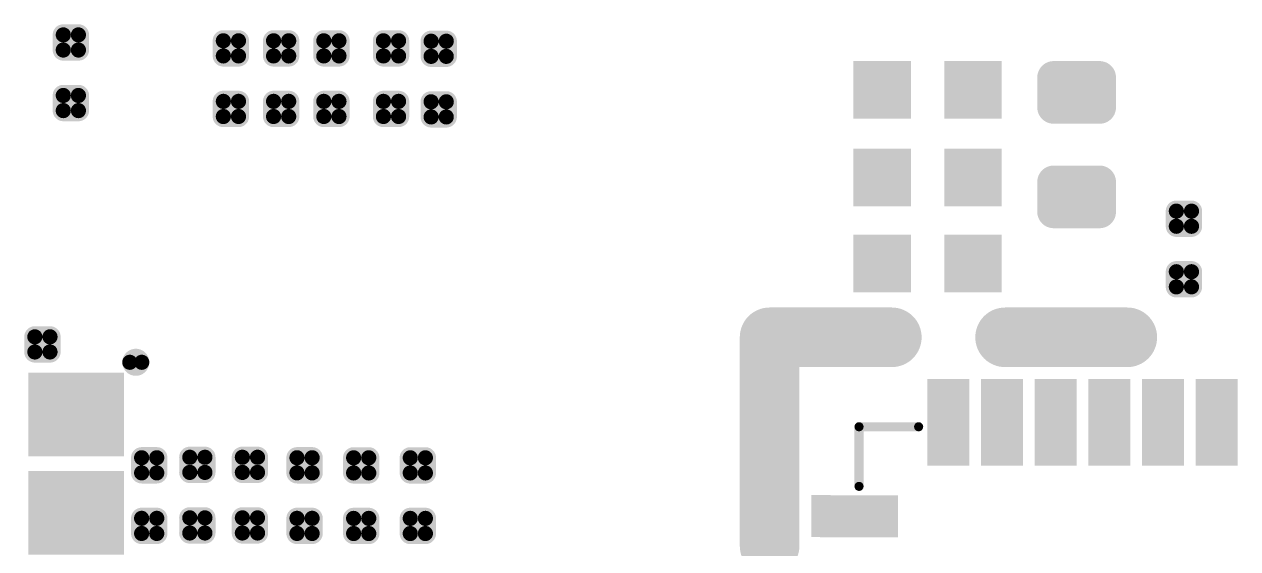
# Model space of a CAD drawing. Header units: millimetres. Extents: x 154 to 268, y 72 to 174.
# Drawn here: x 206.89 to 227.25, y 97.48 to 106.27 of the extents above; entities that cross this region are included whole.
import ezdxf

# ---------------------------------------------------------------- set-up
doc = ezdxf.new("R2010")
doc.units = ezdxf.units.MM
for name, color, linetype in [('TopOverlay', 52, 'Continuous'), ('TopPaste', 8, 'Continuous'), ('TopSolder', 216, 'Continuous')]:
    doc.layers.add(name, color=color, linetype=linetype)

msp = doc.modelspace()

# ---------------------------------------------------------------- linework, layer by layer
at = {"layer": 'TopOverlay'}
for points, const_width in [([(208.863, 100.603, 1), (208.663, 100.603, 1)], 0.254), ([(208.599, 100.603, 1), (208.726, 100.603, 1)], 0.127), ([(208.799, 100.603, 1), (208.926, 100.603, 1)], 0.127), ([(220.856, 99.522, 1), (220.932, 99.522, 1)], 0.0762), ([(220.856, 99.522, 1), (220.932, 99.522, 1)], 0.0762), ([(221.856, 99.522, 1), (221.932, 99.522, 1)], 0.0762), ([(220.856, 98.522, 1), (220.932, 98.522, 1)], 0.0762)]:
    msp.add_lwpolyline(points, format="xyb", close=True, dxfattribs=dict(at, const_width=const_width))
at = {"layer": 'TopOverlay', "const_width": 0.152}
for points in [[(220.894, 98.522), (220.894, 99.522)], [(220.894, 99.522), (221.894, 99.522)]]:
    msp.add_lwpolyline(points, dxfattribs=at)
at = {"layer": 'TopPaste'}
for points, const_width in [([(207.483, 106.094, 1), (207.61, 106.094, 1)], 0.127), ([(207.737, 106.094, 1), (207.864, 106.094, 1)], 0.127), ([(210.168, 105.995, 1), (210.295, 105.995, 1)], 0.127), ([(210.422, 105.995, 1), (210.549, 105.995, 1)], 0.127), ([(211.01, 105.995, 1), (211.137, 105.995, 1)], 0.127), ([(211.264, 105.995, 1), (211.391, 105.995, 1)], 0.127), ([(211.853, 105.995, 1), (211.98, 105.995, 1)], 0.127), ([(212.107, 105.995, 1), (212.234, 105.995, 1)], 0.127), ([(212.853, 105.995, 1), (212.98, 105.995, 1)], 0.127), ([(213.107, 105.995, 1), (213.234, 105.995, 1)], 0.127), ([(213.653, 105.988, 1), (213.78, 105.988, 1)], 0.127), ([(213.907, 105.988, 1), (214.034, 105.988, 1)], 0.127), ([(207.483, 105.84, 1), (207.61, 105.84, 1)], 0.127), ([(207.737, 105.84, 1), (207.864, 105.84, 1)], 0.127), ([(210.168, 105.741, 1), (210.295, 105.741, 1)], 0.127), ([(210.422, 105.741, 1), (210.549, 105.741, 1)], 0.127), ([(211.01, 105.741, 1), (211.137, 105.741, 1)], 0.127), ([(211.264, 105.741, 1), (211.391, 105.741, 1)], 0.127), ([(211.853, 105.741, 1), (211.98, 105.741, 1)], 0.127), ([(212.107, 105.741, 1), (212.234, 105.741, 1)], 0.127), ([(212.853, 105.741, 1), (212.98, 105.741, 1)], 0.127), ([(213.107, 105.741, 1), (213.234, 105.741, 1)], 0.127), ([(213.653, 105.734, 1), (213.78, 105.734, 1)], 0.127), ([(213.907, 105.734, 1), (214.034, 105.734, 1)], 0.127), ([(224.034, 105.379, 1), (224.284, 105.379, 1)], 0.25), ([(224.804, 105.379, 1), (225.054, 105.379, 1)], 0.25), ([(207.483, 105.078, 1), (207.61, 105.078, 1)], 0.127), ([(207.737, 105.078, 1), (207.864, 105.078, 1)], 0.127), ([(210.168, 104.979, 1), (210.295, 104.979, 1)], 0.127), ([(210.422, 104.979, 1), (210.549, 104.979, 1)], 0.127), ([(211.01, 104.979, 1), (211.137, 104.979, 1)], 0.127), ([(211.264, 104.979, 1), (211.391, 104.979, 1)], 0.127), ([(211.853, 104.979, 1), (211.98, 104.979, 1)], 0.127), ([(212.107, 104.979, 1), (212.234, 104.979, 1)], 0.127), ([(212.853, 104.979, 1), (212.98, 104.979, 1)], 0.127), ([(213.107, 104.979, 1), (213.234, 104.979, 1)], 0.127), ([(213.653, 104.972, 1), (213.78, 104.972, 1)], 0.127), ([(213.907, 104.972, 1), (214.034, 104.972, 1)], 0.127), ([(224.034, 104.879, 1), (224.284, 104.879, 1)], 0.25), ([(224.804, 104.879, 1), (225.054, 104.879, 1)], 0.25), ([(207.483, 104.824, 1), (207.61, 104.824, 1)], 0.127), ([(207.737, 104.824, 1), (207.864, 104.824, 1)], 0.127), ([(210.168, 104.725, 1), (210.295, 104.725, 1)], 0.127), ([(210.422, 104.725, 1), (210.549, 104.725, 1)], 0.127), ([(211.01, 104.725, 1), (211.137, 104.725, 1)], 0.127), ([(211.264, 104.725, 1), (211.391, 104.725, 1)], 0.127), ([(211.853, 104.725, 1), (211.98, 104.725, 1)], 0.127), ([(212.107, 104.725, 1), (212.234, 104.725, 1)], 0.127), ([(212.853, 104.725, 1), (212.98, 104.725, 1)], 0.127), ([(213.107, 104.725, 1), (213.234, 104.725, 1)], 0.127), ([(213.653, 104.718, 1), (213.78, 104.718, 1)], 0.127), ([(213.907, 104.718, 1), (214.034, 104.718, 1)], 0.127), ([(224.034, 103.627, 1), (224.284, 103.627, 1)], 0.25), ([(224.804, 103.627, 1), (225.054, 103.627, 1)], 0.25), ([(224.034, 103.127, 1), (224.284, 103.127, 1)], 0.25), ([(224.804, 103.127, 1), (225.054, 103.127, 1)], 0.25), ([(226.153, 103.138, 1), (226.28, 103.138, 1)], 0.127), ([(226.407, 103.138, 1), (226.534, 103.138, 1)], 0.127), ([(226.153, 102.884, 1), (226.28, 102.884, 1)], 0.127), ([(226.407, 102.884, 1), (226.534, 102.884, 1)], 0.127), ([(226.153, 102.122, 1), (226.28, 102.122, 1)], 0.127), ([(226.407, 102.122, 1), (226.534, 102.122, 1)], 0.127), ([(226.153, 101.868, 1), (226.28, 101.868, 1)], 0.127), ([(226.407, 101.868, 1), (226.534, 101.868, 1)], 0.127), ([(207.006, 101.03, 1), (207.133, 101.03, 1)], 0.127), ([(207.26, 101.03, 1), (207.387, 101.03, 1)], 0.127), ([(207.006, 100.776, 1), (207.133, 100.776, 1)], 0.127), ([(207.26, 100.776, 1), (207.387, 100.776, 1)], 0.127), ([(208.797, 99.002, 1), (208.924, 99.002, 1)], 0.127), ([(209.051, 99.002, 1), (209.178, 99.002, 1)], 0.127), ([(209.605, 99.01, 1), (209.732, 99.01, 1)], 0.127), ([(209.859, 99.01, 1), (209.986, 99.01, 1)], 0.127), ([(210.487, 99.01, 1), (210.614, 99.01, 1)], 0.127), ([(210.741, 99.01, 1), (210.868, 99.01, 1)], 0.127), ([(211.403, 99.002, 1), (211.53, 99.002, 1)], 0.127), ([(211.657, 99.002, 1), (211.784, 99.002, 1)], 0.127), ([(212.353, 99.001, 1), (212.48, 99.001, 1)], 0.127), ([(212.607, 99.001, 1), (212.734, 99.001, 1)], 0.127), ([(213.303, 99.001, 1), (213.43, 99.001, 1)], 0.127), ([(213.557, 99.001, 1), (213.684, 99.001, 1)], 0.127), ([(208.797, 98.748, 1), (208.924, 98.748, 1)], 0.127), ([(209.051, 98.748, 1), (209.178, 98.748, 1)], 0.127), ([(209.605, 98.756, 1), (209.732, 98.756, 1)], 0.127), ([(209.859, 98.756, 1), (209.986, 98.756, 1)], 0.127), ([(210.487, 98.756, 1), (210.614, 98.756, 1)], 0.127), ([(210.741, 98.756, 1), (210.868, 98.756, 1)], 0.127), ([(211.403, 98.748, 1), (211.53, 98.748, 1)], 0.127), ([(211.657, 98.748, 1), (211.784, 98.748, 1)], 0.127), ([(212.353, 98.747, 1), (212.48, 98.747, 1)], 0.127), ([(212.607, 98.747, 1), (212.734, 98.747, 1)], 0.127), ([(213.303, 98.747, 1), (213.43, 98.747, 1)], 0.127), ([(213.557, 98.747, 1), (213.684, 98.747, 1)], 0.127), ([(208.797, 97.986, 1), (208.924, 97.986, 1)], 0.127), ([(209.051, 97.986, 1), (209.178, 97.986, 1)], 0.127), ([(209.605, 97.994, 1), (209.732, 97.994, 1)], 0.127), ([(209.859, 97.994, 1), (209.986, 97.994, 1)], 0.127), ([(210.487, 97.994, 1), (210.614, 97.994, 1)], 0.127), ([(210.741, 97.994, 1), (210.868, 97.994, 1)], 0.127), ([(211.403, 97.986, 1), (211.53, 97.986, 1)], 0.127), ([(211.657, 97.986, 1), (211.784, 97.986, 1)], 0.127), ([(212.353, 97.985, 1), (212.48, 97.985, 1)], 0.127), ([(212.607, 97.985, 1), (212.734, 97.985, 1)], 0.127), ([(213.303, 97.985, 1), (213.43, 97.985, 1)], 0.127), ([(213.557, 97.985, 1), (213.684, 97.985, 1)], 0.127), ([(208.797, 97.732, 1), (208.924, 97.732, 1)], 0.127), ([(209.051, 97.732, 1), (209.178, 97.732, 1)], 0.127), ([(209.605, 97.74, 1), (209.732, 97.74, 1)], 0.127), ([(209.859, 97.74, 1), (209.986, 97.74, 1)], 0.127), ([(210.487, 97.74, 1), (210.614, 97.74, 1)], 0.127), ([(210.741, 97.74, 1), (210.868, 97.74, 1)], 0.127), ([(211.403, 97.732, 1), (211.53, 97.732, 1)], 0.127), ([(211.657, 97.732, 1), (211.784, 97.732, 1)], 0.127), ([(212.353, 97.731, 1), (212.48, 97.731, 1)], 0.127), ([(212.607, 97.731, 1), (212.734, 97.731, 1)], 0.127), ([(213.303, 97.731, 1), (213.43, 97.731, 1)], 0.127), ([(213.557, 97.731, 1), (213.684, 97.731, 1)], 0.127)]:
    msp.add_lwpolyline(points, format="xyb", close=True, dxfattribs=dict(at, const_width=const_width))
for points in [[(207.42, 106.094), (207.42, 105.84), (207.928, 106.094), (207.928, 105.84)], [(207.547, 106.221), (207.547, 105.713), (207.801, 106.221), (207.801, 105.713)], [(210.231, 106.122), (210.231, 105.614), (210.485, 106.122), (210.485, 105.614)], [(211.074, 106.122), (211.074, 105.614), (211.328, 106.122), (211.328, 105.614)], [(211.917, 106.122), (211.917, 105.614), (212.171, 106.122), (212.171, 105.614)], [(212.917, 106.122), (212.917, 105.614), (213.171, 106.122), (213.171, 105.614)], [(213.717, 106.115), (213.717, 105.607), (213.971, 106.115), (213.971, 105.607)], [(210.104, 105.995), (210.104, 105.741), (210.612, 105.995), (210.612, 105.741)], [(210.947, 105.995), (210.947, 105.741), (211.455, 105.995), (211.455, 105.741)], [(211.79, 105.995), (211.79, 105.741), (212.298, 105.995), (212.298, 105.741)], [(212.79, 105.995), (212.79, 105.741), (213.298, 105.995), (213.298, 105.741)], [(213.59, 105.988), (213.59, 105.734), (214.098, 105.988), (214.098, 105.734)], [(220.901, 104.791), (221.663, 104.791), (220.901, 105.553), (221.663, 105.553)], [(222.425, 104.791), (223.187, 104.791), (222.425, 105.553), (223.187, 105.553)], [(224.159, 105.629), (224.159, 104.629), (224.929, 105.629), (224.929, 104.629)], [(223.909, 105.379), (223.909, 104.879), (225.179, 105.379), (225.179, 104.879)], [(207.42, 105.078), (207.42, 104.824), (207.928, 105.078), (207.928, 104.824)], [(207.547, 105.205), (207.547, 104.697), (207.801, 105.205), (207.801, 104.697)], [(210.231, 105.106), (210.231, 104.598), (210.485, 105.106), (210.485, 104.598)], [(211.074, 105.106), (211.074, 104.598), (211.328, 105.106), (211.328, 104.598)], [(211.917, 105.106), (211.917, 104.598), (212.171, 105.106), (212.171, 104.598)], [(212.917, 105.106), (212.917, 104.598), (213.171, 105.106), (213.171, 104.598)], [(213.717, 105.099), (213.717, 104.591), (213.971, 105.099), (213.971, 104.591)], [(210.104, 104.979), (210.104, 104.725), (210.612, 104.979), (210.612, 104.725)], [(210.947, 104.979), (210.947, 104.725), (211.455, 104.979), (211.455, 104.725)], [(211.79, 104.979), (211.79, 104.725), (212.298, 104.979), (212.298, 104.725)], [(212.79, 104.979), (212.79, 104.725), (213.298, 104.979), (213.298, 104.725)], [(213.59, 104.972), (213.59, 104.718), (214.098, 104.972), (214.098, 104.718)], [(221.663, 104.084), (220.901, 104.084), (221.663, 103.322), (220.901, 103.322)], [(223.187, 104.084), (222.425, 104.084), (223.187, 103.322), (222.425, 103.322)], [(224.159, 103.877), (224.159, 102.877), (224.929, 103.877), (224.929, 102.877)], [(223.909, 103.627), (223.909, 103.127), (225.179, 103.627), (225.179, 103.127)], [(226.471, 102.757), (226.471, 103.265), (226.217, 102.757), (226.217, 103.265)], [(226.598, 102.884), (226.598, 103.138), (226.09, 102.884), (226.09, 103.138)], [(220.901, 101.88), (221.663, 101.88), (220.901, 102.642), (221.663, 102.642)], [(222.425, 101.88), (223.187, 101.88), (222.425, 102.642), (223.187, 102.642)], [(226.471, 101.741), (226.471, 102.249), (226.217, 101.741), (226.217, 102.249)], [(226.598, 101.868), (226.598, 102.122), (226.09, 101.868), (226.09, 102.122)], [(207.451, 101.03), (206.943, 101.03), (207.451, 100.776), (206.943, 100.776)], [(207.324, 101.157), (207.07, 101.157), (207.324, 100.649), (207.07, 100.649)], [(208.463, 100.328), (207.063, 100.328), (208.463, 99.128), (207.063, 99.128)], [(222.041, 98.869), (222.746, 98.869), (222.041, 100.174), (222.746, 100.174)], [(222.042, 100.323), (222.042, 100), (222.746, 100.323), (222.746, 100)], [(222.941, 100.323), (222.941, 100), (223.644, 100.323), (223.644, 100)], [(222.941, 98.869), (223.646, 98.869), (222.941, 100.174), (223.646, 100.174)], [(223.839, 100.321), (223.839, 99.999), (224.543, 100.321), (224.543, 99.999)], [(223.841, 98.869), (224.546, 98.869), (223.841, 100.174), (224.546, 100.174)], [(224.741, 98.869), (225.446, 98.869), (224.741, 100.174), (225.446, 100.174)], [(224.742, 100.323), (224.742, 100), (225.446, 100.323), (225.446, 100)], [(225.639, 100.321), (225.639, 99.999), (226.343, 100.321), (226.343, 99.999)], [(225.641, 98.869), (226.346, 98.869), (225.641, 100.174), (226.346, 100.174)], [(226.54, 100.322), (226.54, 100), (227.244, 100.322), (227.244, 100)], [(226.541, 98.869), (227.246, 98.869), (226.541, 100.174), (227.246, 100.174)], [(208.861, 99.129), (208.861, 98.621), (209.115, 99.129), (209.115, 98.621)], [(209.668, 99.137), (209.668, 98.629), (209.922, 99.137), (209.922, 98.629)], [(210.804, 98.629), (210.804, 99.137), (210.55, 98.629), (210.55, 99.137)], [(211.721, 98.621), (211.721, 99.129), (211.467, 98.621), (211.467, 99.129)], [(212.417, 99.128), (212.417, 98.62), (212.671, 99.128), (212.671, 98.62)], [(213.367, 99.128), (213.367, 98.62), (213.621, 99.128), (213.621, 98.62)], [(208.734, 99.002), (208.734, 98.748), (209.242, 99.002), (209.242, 98.748)], [(209.541, 99.01), (209.541, 98.756), (210.049, 99.01), (210.049, 98.756)], [(210.931, 98.756), (210.931, 99.01), (210.423, 98.756), (210.423, 99.01)], [(211.848, 98.748), (211.848, 99.002), (211.34, 98.748), (211.34, 99.002)], [(212.29, 99.001), (212.29, 98.747), (212.798, 99.001), (212.798, 98.747)], [(213.24, 99.001), (213.24, 98.747), (213.748, 99.001), (213.748, 98.747)], [(208.463, 98.678), (207.063, 98.678), (208.463, 97.478), (207.063, 97.478)], [(220.093, 97.671), (220.416, 97.671), (220.093, 98.375), (220.416, 98.375)], [(221.546, 97.669), (221.546, 98.374), (220.241, 97.669), (220.241, 98.374)], [(208.861, 98.113), (208.861, 97.605), (209.115, 98.113), (209.115, 97.605)], [(209.668, 98.121), (209.668, 97.613), (209.922, 98.121), (209.922, 97.613)], [(210.804, 97.613), (210.804, 98.121), (210.55, 97.613), (210.55, 98.121)], [(211.721, 97.605), (211.721, 98.113), (211.467, 97.605), (211.467, 98.113)], [(212.417, 98.112), (212.417, 97.604), (212.671, 98.112), (212.671, 97.604)], [(213.367, 98.112), (213.367, 97.604), (213.621, 98.112), (213.621, 97.604)], [(208.734, 97.986), (208.734, 97.732), (209.242, 97.986), (209.242, 97.732)], [(209.541, 97.994), (209.541, 97.74), (210.049, 97.994), (210.049, 97.74)], [(210.931, 97.74), (210.931, 97.994), (210.423, 97.74), (210.423, 97.994)], [(211.848, 97.732), (211.848, 97.986), (211.34, 97.732), (211.34, 97.986)], [(212.29, 97.985), (212.29, 97.731), (212.798, 97.985), (212.798, 97.731)], [(213.24, 97.985), (213.24, 97.731), (213.748, 97.985), (213.748, 97.731)]]:
    msp.add_solid(points, dxfattribs=at)
at = {"layer": 'TopSolder'}
for points, const_width in [([(207.458, 106.094, 1), (207.636, 106.094, 1)], 0.178), ([(207.712, 106.094, 1), (207.89, 106.094, 1)], 0.178), ([(210.142, 105.995, 1), (210.32, 105.995, 1)], 0.178), ([(210.396, 105.995, 1), (210.574, 105.995, 1)], 0.178), ([(210.985, 105.995, 1), (211.163, 105.995, 1)], 0.178), ([(211.239, 105.995, 1), (211.417, 105.995, 1)], 0.178), ([(211.828, 105.995, 1), (212.006, 105.995, 1)], 0.178), ([(212.082, 105.995, 1), (212.26, 105.995, 1)], 0.178), ([(212.828, 105.995, 1), (213.006, 105.995, 1)], 0.178), ([(213.082, 105.995, 1), (213.26, 105.995, 1)], 0.178), ([(213.628, 105.988, 1), (213.806, 105.988, 1)], 0.178), ([(213.882, 105.988, 1), (214.06, 105.988, 1)], 0.178), ([(207.458, 105.84, 1), (207.636, 105.84, 1)], 0.178), ([(207.712, 105.84, 1), (207.89, 105.84, 1)], 0.178), ([(210.142, 105.741, 1), (210.32, 105.741, 1)], 0.178), ([(210.396, 105.741, 1), (210.574, 105.741, 1)], 0.178), ([(210.985, 105.741, 1), (211.163, 105.741, 1)], 0.178), ([(211.239, 105.741, 1), (211.417, 105.741, 1)], 0.178), ([(211.828, 105.741, 1), (212.006, 105.741, 1)], 0.178), ([(212.082, 105.741, 1), (212.26, 105.741, 1)], 0.178), ([(212.828, 105.741, 1), (213.006, 105.741, 1)], 0.178), ([(213.082, 105.741, 1), (213.26, 105.741, 1)], 0.178), ([(213.628, 105.734, 1), (213.806, 105.734, 1)], 0.178), ([(213.882, 105.734, 1), (214.06, 105.734, 1)], 0.178), ([(224.021, 105.379, 1), (224.297, 105.379, 1)], 0.275), ([(224.791, 105.379, 1), (225.067, 105.379, 1)], 0.275), ([(207.458, 105.078, 1), (207.636, 105.078, 1)], 0.178), ([(207.712, 105.078, 1), (207.89, 105.078, 1)], 0.178), ([(210.142, 104.979, 1), (210.32, 104.979, 1)], 0.178), ([(210.396, 104.979, 1), (210.574, 104.979, 1)], 0.178), ([(210.985, 104.979, 1), (211.163, 104.979, 1)], 0.178), ([(211.239, 104.979, 1), (211.417, 104.979, 1)], 0.178), ([(211.828, 104.979, 1), (212.006, 104.979, 1)], 0.178), ([(212.082, 104.979, 1), (212.26, 104.979, 1)], 0.178), ([(212.828, 104.979, 1), (213.006, 104.979, 1)], 0.178), ([(213.082, 104.979, 1), (213.26, 104.979, 1)], 0.178), ([(213.628, 104.972, 1), (213.806, 104.972, 1)], 0.178), ([(213.882, 104.972, 1), (214.06, 104.972, 1)], 0.178), ([(224.021, 104.879, 1), (224.297, 104.879, 1)], 0.275), ([(224.791, 104.879, 1), (225.067, 104.879, 1)], 0.275), ([(207.458, 104.824, 1), (207.636, 104.824, 1)], 0.178), ([(207.712, 104.824, 1), (207.89, 104.824, 1)], 0.178), ([(210.142, 104.725, 1), (210.32, 104.725, 1)], 0.178), ([(210.396, 104.725, 1), (210.574, 104.725, 1)], 0.178), ([(210.985, 104.725, 1), (211.163, 104.725, 1)], 0.178), ([(211.239, 104.725, 1), (211.417, 104.725, 1)], 0.178), ([(211.828, 104.725, 1), (212.006, 104.725, 1)], 0.178), ([(212.082, 104.725, 1), (212.26, 104.725, 1)], 0.178), ([(212.828, 104.725, 1), (213.006, 104.725, 1)], 0.178), ([(213.082, 104.725, 1), (213.26, 104.725, 1)], 0.178), ([(213.628, 104.718, 1), (213.806, 104.718, 1)], 0.178), ([(213.882, 104.718, 1), (214.06, 104.718, 1)], 0.178), ([(224.021, 103.627, 1), (224.297, 103.627, 1)], 0.275), ([(224.791, 103.627, 1), (225.067, 103.627, 1)], 0.275), ([(224.021, 103.127, 1), (224.297, 103.127, 1)], 0.275), ([(224.791, 103.127, 1), (225.067, 103.127, 1)], 0.275), ([(226.128, 103.138, 1), (226.306, 103.138, 1)], 0.178), ([(226.382, 103.138, 1), (226.56, 103.138, 1)], 0.178), ([(226.128, 102.884, 1), (226.306, 102.884, 1)], 0.178), ([(226.382, 102.884, 1), (226.56, 102.884, 1)], 0.178), ([(226.128, 102.122, 1), (226.306, 102.122, 1)], 0.178), ([(226.382, 102.122, 1), (226.56, 102.122, 1)], 0.178), ([(226.128, 101.868, 1), (226.306, 101.868, 1)], 0.178), ([(226.382, 101.868, 1), (226.56, 101.868, 1)], 0.178), ([(219.144, 101.022, 1), (219.644, 101.022, 1)], 0.5), ([(219.144, 101.022, 1), (219.644, 101.022, 1)], 0.5), ([(221.194, 101.022, 1), (221.694, 101.022, 1)], 0.5), ([(223.094, 101.022, 1), (223.594, 101.022, 1)], 0.5), ([(225.144, 101.022, 1), (225.644, 101.022, 1)], 0.5), ([(206.981, 101.03, 1), (207.159, 101.03, 1)], 0.178), ([(207.235, 101.03, 1), (207.413, 101.03, 1)], 0.178), ([(206.981, 100.776, 1), (207.159, 100.776, 1)], 0.178), ([(207.235, 100.776, 1), (207.413, 100.776, 1)], 0.178), ([(208.772, 99.002, 1), (208.95, 99.002, 1)], 0.178), ([(209.026, 99.002, 1), (209.204, 99.002, 1)], 0.178), ([(209.579, 99.01, 1), (209.757, 99.01, 1)], 0.178), ([(209.833, 99.01, 1), (210.011, 99.01, 1)], 0.178), ([(210.461, 99.01, 1), (210.639, 99.01, 1)], 0.178), ([(210.715, 99.01, 1), (210.893, 99.01, 1)], 0.178), ([(211.378, 99.002, 1), (211.556, 99.002, 1)], 0.178), ([(211.632, 99.002, 1), (211.81, 99.002, 1)], 0.178), ([(212.328, 99.001, 1), (212.506, 99.001, 1)], 0.178), ([(212.582, 99.001, 1), (212.76, 99.001, 1)], 0.178), ([(213.278, 99.001, 1), (213.456, 99.001, 1)], 0.178), ([(213.532, 99.001, 1), (213.71, 99.001, 1)], 0.178), ([(208.772, 98.748, 1), (208.95, 98.748, 1)], 0.178), ([(209.026, 98.748, 1), (209.204, 98.748, 1)], 0.178), ([(209.579, 98.756, 1), (209.757, 98.756, 1)], 0.178), ([(209.833, 98.756, 1), (210.011, 98.756, 1)], 0.178), ([(210.461, 98.756, 1), (210.639, 98.756, 1)], 0.178), ([(210.715, 98.756, 1), (210.893, 98.756, 1)], 0.178), ([(211.378, 98.748, 1), (211.556, 98.748, 1)], 0.178), ([(211.632, 98.748, 1), (211.81, 98.748, 1)], 0.178), ([(212.328, 98.747, 1), (212.506, 98.747, 1)], 0.178), ([(212.582, 98.747, 1), (212.76, 98.747, 1)], 0.178), ([(213.278, 98.747, 1), (213.456, 98.747, 1)], 0.178), ([(213.532, 98.747, 1), (213.71, 98.747, 1)], 0.178), ([(208.772, 97.986, 1), (208.95, 97.986, 1)], 0.178), ([(209.026, 97.986, 1), (209.204, 97.986, 1)], 0.178), ([(209.579, 97.994, 1), (209.757, 97.994, 1)], 0.178), ([(209.833, 97.994, 1), (210.011, 97.994, 1)], 0.178), ([(210.461, 97.994, 1), (210.639, 97.994, 1)], 0.178), ([(210.715, 97.994, 1), (210.893, 97.994, 1)], 0.178), ([(211.378, 97.986, 1), (211.556, 97.986, 1)], 0.178), ([(211.632, 97.986, 1), (211.81, 97.986, 1)], 0.178), ([(212.328, 97.985, 1), (212.506, 97.985, 1)], 0.178), ([(212.582, 97.985, 1), (212.76, 97.985, 1)], 0.178), ([(213.278, 97.985, 1), (213.456, 97.985, 1)], 0.178), ([(213.532, 97.985, 1), (213.71, 97.985, 1)], 0.178), ([(208.772, 97.732, 1), (208.95, 97.732, 1)], 0.178), ([(209.026, 97.732, 1), (209.204, 97.732, 1)], 0.178), ([(209.579, 97.74, 1), (209.757, 97.74, 1)], 0.178), ([(209.833, 97.74, 1), (210.011, 97.74, 1)], 0.178), ([(210.461, 97.74, 1), (210.639, 97.74, 1)], 0.178), ([(210.715, 97.74, 1), (210.893, 97.74, 1)], 0.178), ([(211.378, 97.732, 1), (211.556, 97.732, 1)], 0.178), ([(211.632, 97.732, 1), (211.81, 97.732, 1)], 0.178), ([(212.328, 97.731, 1), (212.506, 97.731, 1)], 0.178), ([(212.582, 97.731, 1), (212.76, 97.731, 1)], 0.178), ([(213.278, 97.731, 1), (213.456, 97.731, 1)], 0.178), ([(213.532, 97.731, 1), (213.71, 97.731, 1)], 0.178), ([(219.144, 97.522, 1), (219.644, 97.522, 1)], 0.5)]:
    msp.add_lwpolyline(points, format="xyb", close=True, dxfattribs=dict(at, const_width=const_width))
at = {"layer": 'TopSolder', "const_width": 1}
for points in [[(219.394, 101.022), (221.444, 101.022)], [(219.394, 97.522), (219.394, 101.022)], [(223.344, 101.022), (225.394, 101.022)]]:
    msp.add_lwpolyline(points, dxfattribs=at)
at = {"layer": 'TopSolder'}
for points in [[(207.547, 106.272), (207.547, 105.663), (207.801, 106.272), (207.801, 105.663)], [(207.369, 106.094), (207.369, 105.84), (207.979, 106.094), (207.979, 105.84)], [(210.231, 106.173), (210.231, 105.563), (210.485, 106.173), (210.485, 105.563)], [(211.074, 106.173), (211.074, 105.563), (211.328, 106.173), (211.328, 105.563)], [(211.917, 106.173), (211.917, 105.563), (212.171, 106.173), (212.171, 105.563)], [(212.917, 106.173), (212.917, 105.563), (213.171, 106.173), (213.171, 105.563)], [(213.717, 106.166), (213.717, 105.556), (213.971, 106.166), (213.971, 105.556)], [(210.053, 105.995), (210.053, 105.741), (210.663, 105.995), (210.663, 105.741)], [(210.896, 105.995), (210.896, 105.741), (211.506, 105.995), (211.506, 105.741)], [(211.739, 105.995), (211.739, 105.741), (212.349, 105.995), (212.349, 105.741)], [(212.739, 105.995), (212.739, 105.741), (213.349, 105.995), (213.349, 105.741)], [(213.539, 105.988), (213.539, 105.734), (214.149, 105.988), (214.149, 105.734)], [(220.799, 104.689), (221.764, 104.689), (220.799, 105.655), (221.764, 105.655)], [(222.323, 104.689), (223.288, 104.689), (222.323, 105.655), (223.288, 105.655)], [(224.159, 105.655), (224.159, 104.604), (224.929, 105.655), (224.929, 104.604)], [(207.547, 105.256), (207.547, 104.647), (207.801, 105.256), (207.801, 104.647)], [(223.883, 105.379), (223.883, 104.879), (225.204, 105.379), (225.204, 104.879)], [(207.369, 105.078), (207.369, 104.824), (207.979, 105.078), (207.979, 104.824)], [(210.231, 105.157), (210.231, 104.547), (210.485, 105.157), (210.485, 104.547)], [(211.074, 105.157), (211.074, 104.547), (211.328, 105.157), (211.328, 104.547)], [(211.917, 105.157), (211.917, 104.547), (212.171, 105.157), (212.171, 104.547)], [(212.917, 105.157), (212.917, 104.547), (213.171, 105.157), (213.171, 104.547)], [(213.717, 105.15), (213.717, 104.54), (213.971, 105.15), (213.971, 104.54)], [(210.053, 104.979), (210.053, 104.725), (210.663, 104.979), (210.663, 104.725)], [(210.896, 104.979), (210.896, 104.725), (211.506, 104.979), (211.506, 104.725)], [(211.739, 104.979), (211.739, 104.725), (212.349, 104.979), (212.349, 104.725)], [(212.739, 104.979), (212.739, 104.725), (213.349, 104.979), (213.349, 104.725)], [(213.539, 104.972), (213.539, 104.718), (214.149, 104.972), (214.149, 104.718)], [(221.764, 104.186), (220.799, 104.186), (221.764, 103.22), (220.799, 103.22)], [(223.288, 104.186), (222.323, 104.186), (223.288, 103.22), (222.323, 103.22)], [(224.159, 103.902), (224.159, 102.851), (224.929, 103.902), (224.929, 102.851)], [(223.883, 103.627), (223.883, 103.127), (225.204, 103.627), (225.204, 103.127)], [(226.471, 102.706), (226.471, 103.316), (226.217, 102.706), (226.217, 103.316)], [(226.649, 102.884), (226.649, 103.138), (226.039, 102.884), (226.039, 103.138)], [(220.799, 101.778), (221.764, 101.778), (220.799, 102.744), (221.764, 102.744)], [(222.323, 101.778), (223.288, 101.778), (222.323, 102.744), (223.288, 102.744)], [(226.471, 101.69), (226.471, 102.3), (226.217, 101.69), (226.217, 102.3)], [(226.649, 101.868), (226.649, 102.122), (226.039, 101.868), (226.039, 102.122)], [(207.324, 101.208), (207.07, 101.208), (207.324, 100.598), (207.07, 100.598)], [(207.502, 101.03), (206.892, 101.03), (207.502, 100.776), (206.892, 100.776)], [(208.564, 100.43), (206.961, 100.43), (208.564, 99.026), (206.961, 99.026)], [(222.143, 98.971), (222.645, 98.971), (222.143, 100.073), (222.645, 100.073)], [(223.043, 98.971), (223.545, 98.971), (223.043, 100.073), (223.545, 100.073)], [(223.943, 98.971), (224.445, 98.971), (223.943, 100.073), (224.445, 100.073)], [(224.843, 98.971), (225.345, 98.971), (224.843, 100.073), (225.345, 100.073)], [(225.743, 98.971), (226.245, 98.971), (225.743, 100.073), (226.245, 100.073)], [(226.643, 98.971), (227.145, 98.971), (226.643, 100.073), (227.145, 100.073)], [(208.861, 99.18), (208.861, 98.57), (209.115, 99.18), (209.115, 98.57)], [(209.668, 99.188), (209.668, 98.578), (209.922, 99.188), (209.922, 98.578)], [(210.804, 98.578), (210.804, 99.188), (210.55, 98.578), (210.55, 99.188)], [(211.721, 98.57), (211.721, 99.18), (211.467, 98.57), (211.467, 99.18)], [(212.417, 99.179), (212.417, 98.57), (212.671, 99.179), (212.671, 98.57)], [(213.367, 99.179), (213.367, 98.57), (213.621, 99.179), (213.621, 98.57)], [(208.683, 99.002), (208.683, 98.748), (209.293, 99.002), (209.293, 98.748)], [(209.491, 99.01), (209.491, 98.756), (210.1, 99.01), (210.1, 98.756)], [(210.982, 98.756), (210.982, 99.01), (210.372, 98.756), (210.372, 99.01)], [(211.899, 98.748), (211.899, 99.002), (211.289, 98.748), (211.289, 99.002)], [(212.239, 99.001), (212.239, 98.747), (212.849, 99.001), (212.849, 98.747)], [(213.189, 99.001), (213.189, 98.747), (213.799, 99.001), (213.799, 98.747)], [(208.564, 98.78), (206.961, 98.78), (208.564, 97.376), (206.961, 97.376)], [(208.861, 98.164), (208.861, 97.554), (209.115, 98.164), (209.115, 97.554)], [(209.668, 98.172), (209.668, 97.562), (209.922, 98.172), (209.922, 97.562)], [(210.804, 97.562), (210.804, 98.172), (210.55, 97.562), (210.55, 98.172)], [(211.721, 97.554), (211.721, 98.164), (211.467, 97.554), (211.467, 98.164)], [(212.417, 98.163), (212.417, 97.554), (212.671, 98.163), (212.671, 97.554)], [(213.367, 98.163), (213.367, 97.554), (213.621, 98.163), (213.621, 97.554)], [(221.445, 97.771), (221.445, 98.273), (220.343, 97.771), (220.343, 98.273)], [(208.683, 97.986), (208.683, 97.732), (209.293, 97.986), (209.293, 97.732)], [(209.491, 97.994), (209.491, 97.74), (210.1, 97.994), (210.1, 97.74)], [(210.982, 97.74), (210.982, 97.994), (210.372, 97.74), (210.372, 97.994)], [(211.899, 97.732), (211.899, 97.986), (211.289, 97.732), (211.289, 97.986)], [(212.239, 97.985), (212.239, 97.731), (212.849, 97.985), (212.849, 97.731)], [(213.189, 97.985), (213.189, 97.731), (213.799, 97.985), (213.799, 97.731)]]:
    msp.add_solid(points, dxfattribs=at)

doc.saveas('drawing.dxf')
